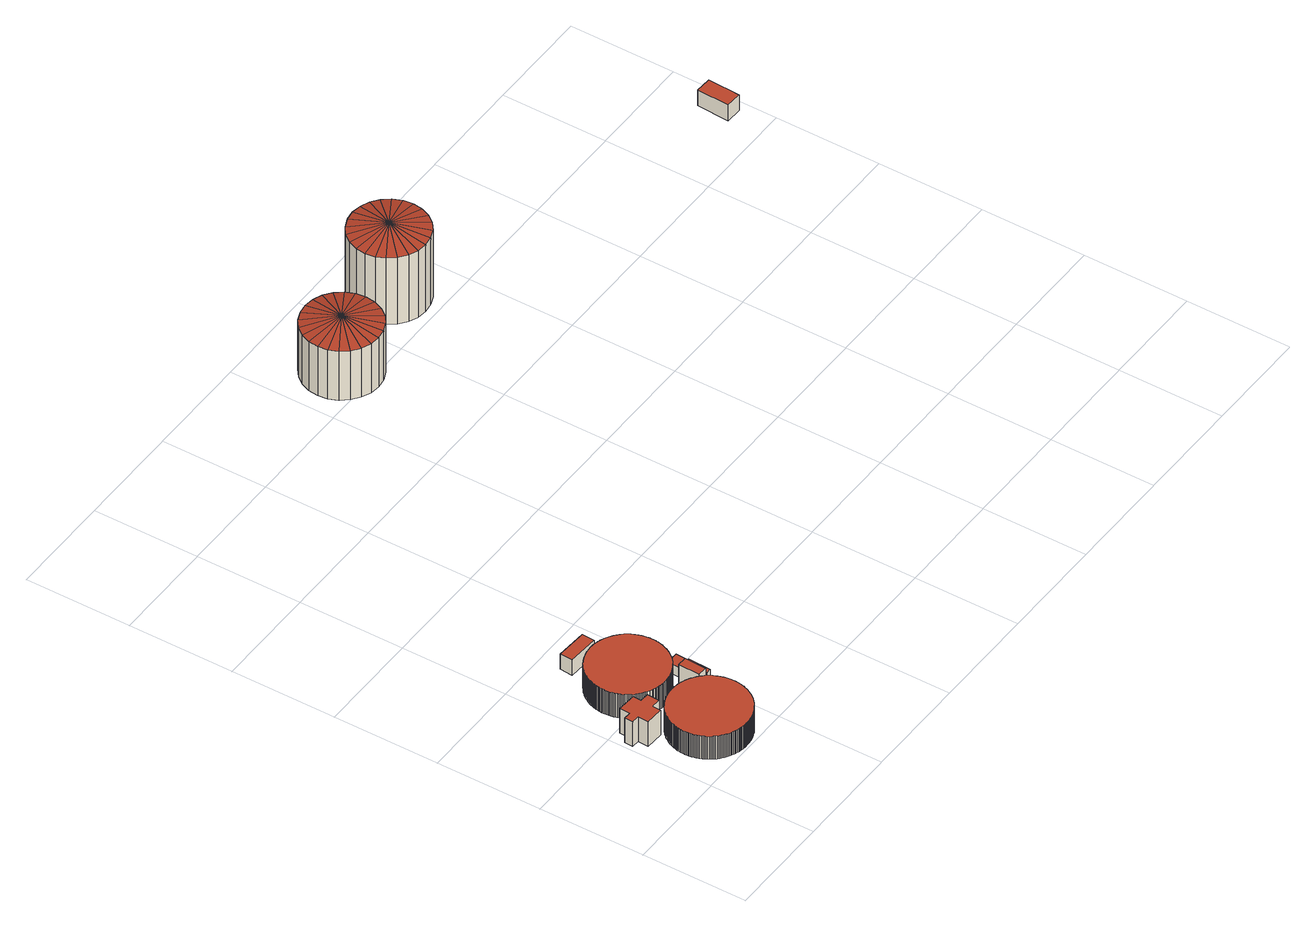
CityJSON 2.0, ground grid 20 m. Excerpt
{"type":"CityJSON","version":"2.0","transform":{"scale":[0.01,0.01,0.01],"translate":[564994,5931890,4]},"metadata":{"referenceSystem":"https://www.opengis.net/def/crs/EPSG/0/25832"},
"CityObjects":{
"building1":{"type":"Building","attributes":{"Grundfläche 2D":"26.367171","Grundhöhe NN":"5.639"},"geometry":[{"type":"Solid","lod":"3","boundaries":[[[[0,1,2,3,4,5,6,7,8,9,10,11]],[[12,13,4,3]],[[13,14,5,4]],[[14,15,6,5]],[[15,16,7,6]],[[16,17,8,7]],[[17,18,9,8]],[[18,19,10,9]],[[19,20,11,10]],[[20,21,0,11]],[[21,22,1,0]],[[22,23,2,1]],[[23,12,3,2]],[[18,17,16,15,14,13,12,23,22,21,20,19]]]],"semantics":{"surfaces":[{"type":"RoofSurface"},{"type":"WallSurface"},{"type":"GroundSurface"}],"values":[[0,1,1,1,1,1,1,1,1,1,1,1,1,2]]}}]},
"building2":{"type":"Building","attributes":{"Grundfläche 2D":"168.628638","Grundhöhe NN":"5.657"},"geometry":[{"type":"Solid","lod":"3","boundaries":[[[[24,25,26,27,28,29,30,31,32,33,34,35,36,37,38,39,40,41,42,43,44,45,46,47,48,49,50,51,52,53,54,55,56,57,58,59,60,61,62,63,64,65,66,67,68,69,70,71,72,73,74,75,76,77,78,79,80,81,82,83,84,85,86,87,88,89,90,91,92,93,94,95,96,97,98,99,100,101,102,103,104,105,106,107,108,109,110,111,112,113,114,115,116,117,118,119,120,121,122,123,124,125,126,127,128,129,130,131,132,133,134,135,136,137,138,139,140,141,142,143,144,145,146,147,148,149,150,151,152,153,154,155,156,157,158,159,160,161,162,163,164,165,166,167,168,169,170,171,172,173,174,175,176,177,178,179,180,181,182,183,184,185,186,187,188,189,190,191,192,193,194,195,196,197,198,199,200,201]],[[202,203,32,31]],[[203,204,33,32]],[[204,205,34,33]],[[205,206,35,34]],[[206,207,36,35]],[[207,208,37,36]],[[208,209,38,37]],[[209,210,39,38]],[[210,211,40,39]],[[211,212,41,40]],[[212,213,42,41]],[[213,214,43,42]],[[214,215,44,43]],[[216,202,31,30]],[[217,218,201,200]],[[218,219,24,201]],[[219,220,25,24]],[[220,221,26,25]],[[221,222,27,26]],[[222,223,28,27]],[[223,224,29,28]],[[224,216,30,29]],[[215,225,45,44]],[[225,226,46,45]],[[226,227,47,46]],[[227,228,48,47]],[[228,229,49,48]],[[229,230,50,49]],[[230,231,51,50]],[[231,232,52,51]],[[232,233,53,52]],[[233,234,54,53]],[[234,235,55,54]],[[235,236,56,55]],[[236,237,57,56]],[[237,238,58,57]],[[238,239,59,58]],[[239,240,60,59]],[[240,241,61,60]],[[241,242,62,61]],[[242,243,63,62]],[[243,244,64,63]],[[244,245,65,64]],[[245,246,66,65]],[[246,247,67,66]],[[247,248,68,67]],[[248,249,69,68]],[[249,250,70,69]],[[250,251,71,70]],[[251,252,72,71]],[[252,253,73,72]],[[253,254,74,73]],[[254,255,75,74]],[[255,256,76,75]],[[256,257,77,76]],[[257,258,78,77]],[[258,259,79,78]],[[259,260,80,79]],[[260,261,81,80]],[[261,262,82,81]],[[262,263,83,82]],[[263,264,84,83]],[[264,265,85,84]],[[265,266,86,85]],[[266,267,87,86]],[[267,268,88,87]],[[268,269,89,88]],[[269,270,90,89]],[[270,271,91,90]],[[271,272,92,91]],[[272,273,93,92]],[[273,274,94,93]],[[274,275,95,94]],[[275,276,96,95]],[[276,277,97,96]],[[277,278,98,97]],[[278,279,99,98]],[[279,280,100,99]],[[280,281,101,100]],[[281,282,102,101]],[[282,283,103,102]],[[283,284,104,103]],[[284,285,105,104]],[[285,286,106,105]],[[286,287,107,106]],[[287,288,108,107]],[[288,289,109,108]],[[289,290,110,109]],[[290,291,111,110]],[[291,292,112,111]],[[292,293,113,112]],[[293,294,114,113]],[[294,295,115,114]],[[295,296,116,115]],[[296,297,117,116]],[[297,298,118,117]],[[298,299,119,118]],[[299,300,120,119]],[[300,301,121,120]],[[301,302,122,121]],[[302,303,123,122]],[[303,304,124,123]],[[304,305,125,124]],[[305,306,126,125]],[[306,307,127,126]],[[307,308,128,127]],[[308,309,129,128]],[[309,310,130,129]],[[310,311,131,130]],[[311,312,132,131]],[[312,313,133,132]],[[313,314,134,133]],[[314,315,135,134]],[[315,316,136,135]],[[316,317,137,136]],[[317,318,138,137]],[[318,319,139,138]],[[319,320,140,139]],[[320,321,141,140]],[[321,322,142,141]],[[322,323,143,142]],[[323,324,144,143]],[[324,325,145,144]],[[325,326,146,145]],[[326,327,147,146]],[[327,328,148,147]],[[328,329,149,148]],[[329,330,150,149]],[[330,331,151,150]],[[331,332,152,151]],[[332,333,153,152]],[[333,334,154,153]],[[334,335,155,154]],[[335,336,156,155]],[[336,337,157,156]],[[337,338,158,157]],[[338,339,159,158]],[[339,340,160,159]],[[340,341,161,160]],[[341,342,162,161]],[[342,343,163,162]],[[343,344,164,163]],[[344,345,346,166,165,164]],[[346,347,167,166]],[[347,348,168,167]],[[348,349,169,168]],[[349,350,170,169]],[[350,351,171,170]],[[351,352,172,171]],[[352,353,173,172]],[[353,354,174,173]],[[354,355,175,174]],[[355,356,176,175]],[[356,357,177,176]],[[357,358,178,177]],[[358,359,179,178]],[[359,360,180,179]],[[360,361,181,180]],[[361,362,182,181]],[[362,363,183,182]],[[363,364,184,183]],[[364,365,185,184]],[[365,366,186,185]],[[366,367,187,186]],[[367,368,188,187]],[[368,369,189,188]],[[369,370,190,189]],[[370,371,191,190]],[[371,372,192,191]],[[372,373,193,192]],[[373,374,194,193]],[[374,375,195,194]],[[375,376,196,195]],[[376,377,197,196]],[[377,378,198,197]],[[378,379,199,198]],[[379,217,200,199]],[[375,374,373,372,371,370,369,368,367,366,365,364,363,362,361,360,359,358,357,356,355,354,353,352,351,350,349,348,347,346,345,344,343,342,341,340,339,338,337,336,335,334,333,332,331,330,329,328,327,326,325,324,323,322,321,320,319,318,317,316,315,314,313,312,311,310,309,308,307,306,305,304,303,302,301,300,299,298,297,296,295,294,293,292,291,290,289,288,287,286,285,284,283,282,281,280,279,278,277,276,275,274,273,272,271,270,269,268,267,266,265,264,263,262,261,260,259,258,257,256,255,254,253,252,251,250,249,248,247,246,245,244,243,242,241,240,239,238,237,236,235,234,233,232,231,230,229,228,227,226,225,215,214,213,212,211,210,209,208,207,206,205,204,203,202,216,224,223,222,221,220,219,218,217,379,378,377,376]]]],"semantics":{"surfaces":[{"type":"RoofSurface"},{"type":"WallSurface"},{"type":"GroundSurface"}],"values":[[0,1,1,1,1,1,1,1,1,1,1,1,1,1,1,1,1,1,1,1,1,1,1,1,1,1,1,1,1,1,1,1,1,1,1,1,1,1,1,1,1,1,1,1,1,1,1,1,1,1,1,1,1,1,1,1,1,1,1,1,1,1,1,1,1,1,1,1,1,1,1,1,1,1,1,1,1,1,1,1,1,1,1,1,1,1,1,1,1,1,1,1,1,1,1,1,1,1,1,1,1,1,1,1,1,1,1,1,1,1,1,1,1,1,1,1,1,1,1,1,1,1,1,1,1,1,1,1,1,1,1,1,1,1,1,1,1,1,1,1,1,1,1,1,1,1,1,1,1,1,1,1,1,1,1,1,1,1,1,1,1,1,1,1,1,1,1,1,1,1,1,1,1,1,1,1,1,1,2]]}}]},
"building3":{"type":"Building","attributes":{"Grundfläche 2D":"166.991068","Grundhöhe NN":"5.639"},"geometry":[{"type":"Solid","lod":"3","boundaries":[[[[380,381,382,383,384,385,386,387,388,389,390,391,392,393,394,395,396,397,398,399,400,401,402,403,404,405,406,407,408,409,410,411,412,413,414,415,416,417,418,419,420,421,422,423,424,425,426,427,428,429,430,431,432,433,434,435,436,437,438,439,440,441,442,443,444,445,446,447,448,449,450,451,452,453,454,455,456,457,458,459,460,461,462,463,464,465,466,467,468,469,470,471,472,473,474,475,476,477,478,479,480,481,482,483,484,485,486,487,488,489,490,491,492,493,494,495,496,497,498,499,500,501,502,503,504,505,506,507,508,509,510,511,512,513,514,515,516,517,518,519,520,521,522,523,524,525,526,527,528,529,530,531,532,533,534,535,536,537,538,539,540,541,542,543,544,545,546,547,548,549,550,551,552,553,554]],[[389,388,555,556]],[[390,389,556,557]],[[391,390,557,558]],[[392,391,558,559]],[[393,392,559,560]],[[394,393,560,561]],[[395,394,561,562]],[[396,395,562,563]],[[397,396,563,564]],[[398,397,564,565]],[[399,398,565,566]],[[400,399,566,567]],[[401,400,567,568]],[[402,401,568,569]],[[388,387,570,555]],[[383,382,571,572]],[[384,383,572,573]],[[385,384,573,574]],[[386,385,574,575]],[[387,386,575,570]],[[403,402,569,576]],[[404,403,576,577]],[[405,404,577,578]],[[406,405,578,579]],[[407,406,579,580]],[[408,407,580,581]],[[409,408,581,582]],[[410,409,582,583]],[[411,410,583,584]],[[412,411,584,585]],[[413,412,585,586]],[[414,413,586,587]],[[415,414,587,588]],[[416,415,588,589]],[[417,416,589,590]],[[418,417,590,591]],[[419,418,591,592]],[[420,419,592,593]],[[421,420,593,594]],[[422,421,594,595]],[[423,422,595,596]],[[424,423,596,597]],[[425,424,597,598]],[[426,425,598,599]],[[427,426,599,600]],[[428,427,600,601]],[[429,428,601,602]],[[430,429,602,603]],[[431,430,603,604]],[[432,431,604,605]],[[433,432,605,606]],[[434,433,606,607]],[[435,434,607,608]],[[436,435,608,609]],[[437,436,609,610]],[[438,437,610,611]],[[439,438,611,612]],[[440,439,612,613]],[[441,440,613,614]],[[442,441,614,615]],[[443,442,615,616]],[[444,443,616,617]],[[445,444,617,618]],[[446,445,618,619]],[[447,446,619,620]],[[448,447,620,621]],[[449,448,621,622]],[[450,449,622,623]],[[451,450,623,624]],[[452,451,624,625]],[[453,452,625,626]],[[454,453,626,627]],[[455,454,627,628]],[[456,455,628,629]],[[457,456,629,630]],[[458,457,630,631]],[[459,458,631,632]],[[460,459,632,633]],[[461,460,633,634]],[[462,461,634,635]],[[463,462,635,636]],[[464,463,636,637]],[[465,464,637,638]],[[466,465,638,639]],[[467,466,639,640]],[[468,467,640,641]],[[469,468,641,642]],[[470,469,642,643]],[[471,470,643,644]],[[472,471,644,645]],[[473,472,645,646]],[[474,473,646,647]],[[475,474,647,648]],[[476,475,648,649]],[[477,476,649,650]],[[478,477,650,651]],[[479,478,651,652]],[[480,479,652,653]],[[481,480,653,654]],[[482,481,654,655]],[[483,482,655,656]],[[484,483,656,657]],[[485,484,657,658]],[[486,485,658,659]],[[487,486,659,660]],[[488,487,660,661]],[[489,488,661,662]],[[490,489,662,663]],[[491,490,663,664]],[[492,491,664,665]],[[493,492,665,666]],[[494,493,666,667]],[[495,494,667,668]],[[496,495,668,669]],[[497,496,669,670]],[[498,497,670,671]],[[499,498,671,672]],[[500,499,672,673]],[[501,500,673,674]],[[502,501,674,675]],[[503,502,675,676]],[[504,503,676,677]],[[505,504,677,678]],[[506,505,678,679]],[[507,506,679,680]],[[508,507,680,681]],[[509,508,681,682]],[[510,509,682,683]],[[511,510,683,684]],[[512,511,684,685]],[[513,512,685,686]],[[514,513,686,687]],[[515,514,687,688]],[[516,515,688,689]],[[517,516,689,690]],[[518,517,690,691]],[[519,518,691,692]],[[520,519,692,693]],[[521,520,693,694]],[[522,521,694,695]],[[523,522,695,696]],[[524,523,696,697]],[[525,524,697,698]],[[526,525,698,699]],[[527,526,699,700]],[[528,527,700,701]],[[529,528,701,702]],[[530,529,702,703]],[[531,530,703,704]],[[532,531,704,705]],[[533,532,705,706]],[[534,533,706,707]],[[535,534,707,708]],[[536,535,708,709]],[[537,536,709,710]],[[538,537,710,711]],[[539,538,711,712]],[[540,539,712,713]],[[541,540,713,714]],[[542,541,714,715]],[[543,542,715,716]],[[544,543,716,717]],[[545,544,717,718]],[[546,545,718,719]],[[547,546,719,720]],[[548,547,720,721]],[[549,548,721,722]],[[550,549,722,723]],[[724,552,551,550,723,725]],[[726,554,553,552,724,727]],[[728,381,380,554,726,729]],[[382,381,728,571]],[[720,719,718,717,716,715,714,713,712,711,710,709,708,707,706,705,704,703,702,701,700,699,698,697,696,695,694,693,692,691,690,689,688,687,686,685,684,683,682,681,680,679,678,677,676,675,674,673,672,671,670,669,668,667,666,665,664,663,662,661,660,659,658,657,656,655,654,653,652,651,650,649,648,647,646,645,644,643,642,641,640,639,638,637,636,635,634,633,632,631,630,629,628,627,626,625,624,623,622,621,620,619,618,617,616,615,614,613,612,611,610,609,608,607,606,605,604,603,602,601,600,599,598,597,596,595,594,593,592,591,590,589,588,587,586,585,584,583,582,581,580,579,578,577,576,569,568,567,566,565,564,563,562,561,560,559,558,557,556,555,570,575,574,573,572,571,728,729,726,727,724,725,723,722,721]]]],"semantics":{"surfaces":[{"type":"RoofSurface"},{"type":"WallSurface"},{"type":"GroundSurface"}],"values":[[0,1,1,1,1,1,1,1,1,1,1,1,1,1,1,1,1,1,1,1,1,1,1,1,1,1,1,1,1,1,1,1,1,1,1,1,1,1,1,1,1,1,1,1,1,1,1,1,1,1,1,1,1,1,1,1,1,1,1,1,1,1,1,1,1,1,1,1,1,1,1,1,1,1,1,1,1,1,1,1,1,1,1,1,1,1,1,1,1,1,1,1,1,1,1,1,1,1,1,1,1,1,1,1,1,1,1,1,1,1,1,1,1,1,1,1,1,1,1,1,1,1,1,1,1,1,1,1,1,1,1,1,1,1,1,1,1,1,1,1,1,1,1,1,1,1,1,1,1,1,1,1,1,1,1,1,1,1,1,1,1,1,1,1,1,1,1,1,1,1,1,1,1,2]]}}]},
"building4":{"type":"Building","attributes":{"Grundfläche 2D":"14.542173","Grundhöhe NN":"5.613"},"geometry":[{"type":"Solid","lod":"3","boundaries":[[[[730,731,732,733]],[[734,735,733,732]],[[735,736,730,733]],[[736,737,731,730]],[[737,734,732,731]],[[737,736,735,734]]]],"semantics":{"surfaces":[{"type":"RoofSurface"},{"type":"WallSurface"},{"type":"GroundSurface"}],"values":[[0,1,1,1,1,2]]}}]},
"building5":{"type":"Building","attributes":{"Grundfläche 2D":"11.399407","Grundhöhe NN":"5.727"},"geometry":[{"type":"Solid","lod":"3","boundaries":[[[[738,739,740,741]],[[742,743,744,745,746]],[[741,740,747,748]],[[741,748,749,743,738]],[[738,743,742,739]],[[739,742,750,747,740]],[[743,749,751,744]],[[745,744,751,752]],[[746,745,752,753]],[[742,746,753,750]],[[750,753,752,751,749,748,747]]]],"semantics":{"surfaces":[{"type":"RoofSurface"},{"type":"WallSurface"},{"type":"GroundSurface"}],"values":[[0,0,1,1,1,1,1,1,1,1,2]]}}]},
"building6":{"type":"Building","attributes":{"Grundfläche 2D":"5.760520","Grundhöhe NN":"5.639"},"geometry":[{"type":"Solid","lod":"3","boundaries":[[[[754,755,756,757]],[[758,759,757,756]],[[759,760,754,757]],[[760,761,755,754]],[[761,758,756,755]],[[761,760,759,758]]]],"semantics":{"surfaces":[{"type":"RoofSurface"},{"type":"WallSurface"},{"type":"GroundSurface"}],"values":[[0,1,1,1,1,2]]}}]},
"building7":{"type":"Building","attributes":{"Grundfläche 2D":"159.016887","Grundhöhe NN":"4.942"},"geometry":[{"type":"Solid","lod":"3","boundaries":[[[[762,763,764]],[[762,765,763]],[[762,764,766]],[[762,766,767]],[[762,767,768]],[[762,768,769]],[[762,769,770]],[[762,770,771]],[[762,771,772]],[[762,772,773]],[[762,773,774]],[[762,774,775]],[[762,775,776]],[[762,776,777]],[[762,777,778]],[[762,778,779]],[[762,779,780]],[[762,780,781]],[[762,781,782]],[[762,782,783]],[[762,783,784]],[[762,784,785]],[[762,785,786]],[[762,786,765]],[[787,788,764,763]],[[788,789,766,764]],[[790,787,763,765]],[[791,790,765,786]],[[789,792,767,766]],[[792,793,768,767]],[[793,794,769,768]],[[794,795,770,769]],[[795,796,771,770]],[[796,797,772,771]],[[797,798,773,772]],[[798,799,774,773]],[[799,800,775,774]],[[800,801,776,775]],[[801,802,777,776]],[[802,803,778,777]],[[803,804,779,778]],[[804,805,780,779]],[[805,806,781,780]],[[806,807,782,781]],[[807,808,783,782]],[[808,809,784,783]],[[809,810,785,784]],[[810,791,786,785]],[[808,807,806,805,804,803,802,801,800,799,798,797,796,795,794,793,792,789,788,787,790,791,810,809]]]],"semantics":{"surfaces":[{"type":"RoofSurface"},{"type":"WallSurface"},{"type":"GroundSurface"}],"values":[[0,0,0,0,0,0,0,0,0,0,0,0,0,0,0,0,0,0,0,0,0,0,0,0,1,1,1,1,1,1,1,1,1,1,1,1,1,1,1,1,1,1,1,1,1,1,1,1,2]]}}]},
"building8":{"type":"Building","attributes":{"Grundfläche 2D":"159.019959","Grundhöhe NN":"5.618"},"geometry":[{"type":"Solid","lod":"3","boundaries":[[[[811,812,813]],[[811,814,812]],[[811,813,815]],[[811,815,816]],[[811,816,817]],[[811,817,818]],[[811,818,819]],[[811,819,820]],[[811,820,821]],[[811,821,822]],[[811,822,823]],[[811,823,824]],[[811,824,825]],[[811,825,826]],[[811,826,827]],[[811,827,828]],[[811,828,829]],[[811,829,830]],[[811,830,831]],[[811,831,832]],[[811,832,833]],[[811,833,834]],[[811,834,835]],[[811,835,814]],[[836,837,813,812]],[[837,838,815,813]],[[839,836,812,814]],[[838,840,816,815]],[[840,841,817,816]],[[841,842,818,817]],[[842,843,819,818]],[[843,844,820,819]],[[844,845,821,820]],[[845,846,822,821]],[[846,847,823,822]],[[847,848,824,823]],[[848,849,825,824]],[[849,850,826,825]],[[850,851,827,826]],[[851,852,828,827]],[[852,853,829,828]],[[853,854,830,829]],[[854,855,831,830]],[[855,856,832,831]],[[856,857,833,832]],[[857,858,834,833]],[[858,859,835,834]],[[859,839,814,835]],[[853,852,851,850,849,848,847,846,845,844,843,842,841,840,838,837,836,839,859,858,857,856,855,854]]]],"semantics":{"surfaces":[{"type":"RoofSurface"},{"type":"WallSurface"},{"type":"GroundSurface"}],"values":[[0,0,0,0,0,0,0,0,0,0,0,0,0,0,0,0,0,0,0,0,0,0,0,0,1,1,1,1,1,1,1,1,1,1,1,1,1,1,1,1,1,1,1,1,1,1,1,1,2]]}}]},
"building9":{"type":"Building","attributes":{"Grundfläche 2D":"18.502610","Grundhöhe NN":"5.322"},"geometry":[{"type":"Solid","lod":"3","boundaries":[[[[860,861,862,863]],[[864,865,863,862]],[[865,866,860,863]],[[866,867,861,860]],[[867,864,862,861]],[[867,866,865,864]]]],"semantics":{"surfaces":[{"type":"RoofSurface"},{"type":"WallSurface"},{"type":"GroundSurface"}],"values":[[0,1,1,1,1,2]]}}]}
},
"vertices":[
[716,1705,697],[543,1715,697],[553,1872,697],[191,1894,697],[179,1695,697],[40,1703,697],[31,1540,697],[185,1531,697],[174,1333,697],[520,1313,697],[530,1479,697],[702,1469,697],[191,1894,164],[179,1695,164],[40,1703,164],[31,1540,164],[185,1531,164],[174,1333,164],[520,1313,164],[530,1479,164],[702,1469,164],[716,1705,164],[543,1715,164],[553,1872,164],
[374,959,667],[367,934,667],[360,909,667],[354,883,667],[349,858,667],[346,832,667],[343,806,667],[341,780,667],[340,754,667],[339,728,667],[340,702,667],[342,676,667],[344,650,667],[348,625,667],[352,599,667],[358,574,667],[364,548,667],[371,523,667],[379,499,667],[388,474,667],[397,450,667],[408,426,667],[420,403,667],[432,380,667],[445,357,667],[459,335,667],[473,314,667],[489,293,667],[505,272,667],[522,253,667],[539,233,667],[557,215,667],[576,197,667],[596,179,667],[616,163,667],[636,147,667],[657,132,667],[679,118,667],[701,104,667],[724,91,667],[747,79,667],[771,68,667],[794,58,667],[819,49,667],[843,40,667],[868,32,667],[893,25,667],[919,20,667],[944,15,667],[970,11,667],[996,7,667],[1022,5,667],[1048,4,667],[1060,4,667],[1086,4,667],[1112,4,667],[1139,6,667],[1164,9,667],[1190,13,667],[1216,18,667],[1241,23,667],[1266,29,667],[1291,37,667],[1316,45,667],[1340,54,667],[1364,64,667],[1388,75,667],[1411,87,667],[1434,99,667],[1456,112,667],[1478,126,667],[1500,141,667],[1520,157,667],[1541,173,667],[1561,190,667],[1580,208,667],[1598,226,667],[1616,245,667],[1633,264,667],[1649,285,667],[1665,305,667],[1680,327,667],[1694,349,667],[1707,371,667],[1720,394,667],[1732,417,667],[1743,440,667],[1753,464,667],[1762,489,667],[1770,513,667],[1778,538,667],[1784,563,667],[1790,589,667],[1795,614,667],[1798,640,667],[1801,666,667],[1804,692,667],[1805,718,667],[1805,744,667],[1804,770,667],[1802,796,667],[1800,822,667],[1796,848,667],[1792,873,667],[1786,899,667],[1780,924,667],[1773,949,667],[1765,974,667],[1756,998,667],[1747,1022,667],[1736,1046,667],[1724,1069,667],[1712,1092,667],[1699,1115,667],[1685,1137,667],[1671,1158,667],[1655,1179,667],[1639,1200,667],[1622,1220,667],[1605,1239,667],[1587,1258,667],[1568,1275,667],[1548,1293,667],[1529,1309,667],[1508,1325,667],[1487,1340,667],[1465,1355,667],[1443,1368,667],[1420,1381,667],[1397,1393,667],[1374,1404,667],[1350,1414,667],[1325,1424,667],[1301,1432,667],[1276,1440,667],[1251,1447,667],[1226,1453,667],[1200,1458,667],[1174,1462,667],[1149,1465,667],[1123,1467,667],[1096,1468,667],[1084,1469,667],[1058,1469,667],[1032,1468,667],[1006,1466,667],[980,1463,667],[954,1459,667],[929,1455,667],[903,1449,667],[878,1443,667],[853,1435,667],[828,1427,667],[804,1418,667],[780,1408,667],[756,1397,667],[733,1386,667],[710,1373,667],[688,1360,667],[666,1346,667],[644,1331,667],[624,1316,667],[603,1299,667],[583,1282,667],[564,1265,667],[546,1246,667],[528,1228,667],[511,1208,667],[495,1188,667],[479,1167,667],[464,1146,667],[450,1124,667],[437,1101,667],[424,1079,667],[412,1055,667],[402,1032,667],[392,1008,667],[382,983,667],[341,780,166],[340,754,166],[339,728,166],[340,702,166],[342,676,166],[344,650,166],[348,625,166],[352,599,166],[358,574,166],[364,548,166],[371,523,166],[379,499,166],[388,474,166],[397,450,166],[343,806,166],[392,1008,166],[382,983,166],[374,959,166],[367,934,166],[360,909,166],[354,883,166],[349,858,166],[346,832,166],[408,426,166],[420,403,166],[432,380,166],[445,357,166],[459,335,166],[473,314,166],[489,293,166],[505,272,166],[522,253,166],[539,233,166],[557,215,166],[576,197,166],[596,179,166],[616,163,166],[636,147,166],[657,132,166],[679,118,166],[701,104,166],[724,91,166],[747,79,166],[771,68,166],[794,58,166],[819,49,166],[843,40,166],[868,32,166],[893,25,166],[919,20,166],[944,15,166],[970,11,166],[996,7,166],[1022,5,166],[1048,4,166],[1060,4,166],[1086,4,166],[1112,4,166],[1139,6,166],[1164,9,166],[1190,13,166],[1216,18,166],[1241,23,166],[1266,29,166],[1291,37,166],[1316,45,166],[1340,54,166],[1364,64,166],[1388,75,166],[1411,87,166],[1434,99,166],[1456,112,166],[1478,126,166],[1500,141,166],[1520,157,166],[1541,173,166],[1561,190,166],[1580,208,166],[1598,226,166],[1616,245,166],[1633,264,166],[1649,285,166],[1665,305,166],[1680,327,166],[1694,349,166],[1707,371,166],[1720,394,166],[1732,417,166],[1743,440,166],[1753,464,166],[1762,489,166],[1770,513,166],[1778,538,166],[1784,563,166],[1790,589,166],[1795,614,166],[1798,640,166],[1801,666,166],[1804,692,166],[1805,718,166],[1805,744,166],[1804,770,166],[1802,796,166],[1800,822,166],[1796,848,166],[1792,873,166],[1786,899,166],[1780,924,166],[1773,949,166],[1765,974,166],[1756,998,166],[1747,1022,166],[1736,1046,166],[1724,1069,166],[1712,1092,166],[1699,1115,166],[1685,1137,166],[1671,1158,166],[1655,1179,166],[1639,1200,166],[1622,1220,166],[1605,1239,166],[1587,1258,166],[1568,1275,166],[1548,1293,166],[1529,1309,166],[1508,1325,166],[1487,1340,166],[1465,1355,166],[1443,1368,166],[1420,1381,166],[1397,1393,166],[1374,1404,166],[1350,1414,166],[1325,1424,166],[1301,1432,166],[1276,1440,166],[1251,1447,166],[1226,1453,166],[1200,1458,166],[1174,1462,166],[1149,1465,166],[1123,1467,166],[1096,1468,166],[1084,1469,166],[1058,1469,166],[1032,1468,166],[1006,1466,166],[980,1463,166],[954,1459,166],[929,1455,166],[903,1449,166],[878,1443,166],[853,1435,166],[828,1427,166],[804,1418,166],[780,1408,166],[756,1397,166],[733,1386,166],[710,1373,166],[688,1360,166],[666,1346,166],[644,1331,166],[624,1316,166],[603,1299,166],[583,1282,166],[564,1265,166],[546,1246,166],[528,1228,166],[511,1208,166],[495,1188,166],[479,1167,166],[464,1146,166],[450,1124,166],[437,1101,166],[424,1079,166],[412,1055,166],[402,1032,166],
[846,1721,686],[870,1709,686],[894,1699,686],[919,1690,686],[943,1682,686],[968,1674,686],[994,1667,686],[1019,1662,686],[1044,1657,686],[1070,1653,686],[1095,1650,686],[1139,1647,686],[1178,1647,686],[1203,1648,686],[1229,1650,686],[1255,1654,686],[1281,1658,686],[1306,1663,686],[1332,1668,686],[1357,1675,686],[1382,1683,686],[1406,1691,686],[1431,1701,686],[1455,1711,686],[1478,1722,686],[1501,1734,686],[1524,1747,686],[1546,1761,686],[1568,1775,686],[1589,1790,686],[1610,1806,686],[1630,1822,686],[1650,1840,686],[1669,1858,686],[1687,1876,686],[1704,1895,686],[1721,1915,686],[1737,1936,686],[1753,1957,686],[1767,1978,686],[1781,2000,686],[1794,2023,686],[1807,2046,686],[1818,2069,686],[1829,2093,686],[1839,2117,686],[1847,2142,686],[1856,2166,686],[1863,2191,686],[1869,2217,686],[1874,2242,686],[1879,2268,686],[1882,2294,686],[1885,2320,686],[1887,2346,686],[1887,2371,686],[1887,2398,686],[1886,2424,686],[1884,2450,686],[1881,2475,686],[1877,2501,686],[1873,2527,686],[1867,2552,686],[1860,2578,686],[1853,2603,686],[1845,2627,686],[1836,2651,686],[1826,2675,686],[1815,2699,686],[1803,2722,686],[1790,2745,686],[1777,2768,686],[1763,2789,686],[1748,2811,686],[1732,2832,686],[1716,2852,686],[1699,2872,686],[1681,2891,686],[1663,2909,686],[1644,2927,686],[1624,2944,686],[1604,2960,686],[1583,2976,686],[1561,2991,686],[1539,3005,686],[1517,3018,686],[1494,3030,686],[1471,3042,686],[1447,3053,686],[1423,3063,686],[1399,3072,686],[1374,3080,686],[1349,3088,686],[1324,3094,686],[1298,3100,686],[1273,3105,686],[1247,3108,686],[1221,3111,686],[1188,3113,686],[1149,3114,686],[1124,3112,686],[1097,3110,686],[1072,3107,686],[1046,3104,686],[1020,3099,686],[995,3093,686],[970,3086,686],[945,3079,686],[920,3071,686],[896,3061,686],[872,3051,686],[848,3040,686],[825,3029,686],[802,3016,686],[780,3003,686],[758,2988,686],[737,2973,686],[716,2958,686],[695,2941,686],[676,2924,686],[657,2906,686],[639,2888,686],[621,2869,686],[604,2849,686],[588,2829,686],[572,2808,686],[557,2786,686],[543,2764,686],[530,2742,686],[517,2719,686],[506,2696,686],[495,2672,686],[485,2648,686],[476,2624,686],[468,2599,686],[460,2574,686],[454,2549,686],[448,2523,686],[444,2497,686],[440,2472,686],[437,2446,686],[436,2420,686],[435,2394,686],[435,2368,686],[435,2342,686],[437,2316,686],[440,2290,686],[444,2264,686],[448,2238,686],[454,2213,686],[460,2188,686],[467,2163,686],[476,2138,686],[485,2113,686],[494,2089,686],[505,2066,686],[517,2042,686],[529,2020,686],[542,1997,686],[556,1975,686],[571,1954,686],[587,1933,686],[603,1912,686],[620,1892,686],[638,1873,686],[656,1855,686],[675,1837,686],[694,1820,686],[715,1803,686],[735,1788,686],[757,1773,686],[766,1766,686],[778,1758,686],[802,1744,686],[823,1731,686],[1044,1657,164],[1070,1653,164],[1095,1650,164],[1139,1647,164],[1178,1647,164],[1203,1648,164],[1229,1650,164],[1255,1654,164],[1281,1658,164],[1306,1663,164],[1332,1668,164],[1357,1675,164],[1382,1683,164],[1406,1691,164],[1431,1701,164],[1019,1662,164],[894,1699,164],[919,1690,164],[943,1682,164],[968,1674,164],[994,1667,164],[1455,1711,164],[1478,1722,164],[1501,1734,164],[1524,1747,164],[1546,1761,164],[1568,1775,164],[1589,1790,164],[1610,1806,164],[1630,1822,164],[1650,1840,164],[1669,1858,164],[1687,1876,164],[1704,1895,164],[1721,1915,164],[1737,1936,164],[1753,1957,164],[1767,1978,164],[1781,2000,164],[1794,2023,164],[1807,2046,164],[1818,2069,164],[1829,2093,164],[1839,2117,164],[1847,2142,164],[1856,2166,164],[1863,2191,164],[1869,2217,164],[1874,2242,164],[1879,2268,164],[1882,2294,164],[1885,2320,164],[1887,2346,164],[1887,2371,164],[1887,2398,164],[1886,2424,164],[1884,2450,164],[1881,2475,164],[1877,2501,164],[1873,2527,164],[1867,2552,164],[1860,2578,164],[1853,2603,164],[1845,2627,164],[1836,2651,164],[1826,2675,164],[1815,2699,164],[1803,2722,164],[1790,2745,164],[1777,2768,164],[1763,2789,164],[1748,2811,164],[1732,2832,164],[1716,2852,164],[1699,2872,164],[1681,2891,164],[1663,2909,164],[1644,2927,164],[1624,2944,164],[1604,2960,164],[1583,2976,164],[1561,2991,164],[1539,3005,164],[1517,3018,164],[1494,3030,164],[1471,3042,164],[1447,3053,164],[1423,3063,164],[1399,3072,164],[1374,3080,164],[1349,3088,164],[1324,3094,164],[1298,3100,164],[1273,3105,164],[1247,3108,164],[1221,3111,164],[1188,3113,164],[1149,3114,164],[1124,3112,164],[1097,3110,164],[1072,3107,164],[1046,3104,164],[1020,3099,164],[995,3093,164],[970,3086,164],[945,3079,164],[920,3071,164],[896,3061,164],[872,3051,164],[848,3040,164],[825,3029,164],[802,3016,164],[780,3003,164],[758,2988,164],[737,2973,164],[716,2958,164],[695,2941,164],[676,2924,164],[657,2906,164],[639,2888,164],[621,2869,164],[604,2849,164],[588,2829,164],[572,2808,164],[557,2786,164],[543,2764,164],[530,2742,164],[517,2719,164],[506,2696,164],[495,2672,164],[485,2648,164],[476,2624,164],[468,2599,164],[460,2574,164],[454,2549,164],[448,2523,164],[444,2497,164],[440,2472,164],[437,2446,164],[436,2420,164],[435,2394,164],[435,2368,164],[435,2342,164],[437,2316,164],[440,2290,164],[444,2264,164],[448,2238,164],[454,2213,164],[460,2188,164],[467,2163,164],[476,2138,164],[485,2113,164],[494,2089,164],[505,2066,164],[517,2042,164],[529,2020,164],[542,1997,164],[556,1975,164],[571,1954,164],[587,1933,164],[603,1912,164],[620,1892,164],[638,1873,164],[656,1855,164],[675,1837,164],[694,1820,164],[715,1803,164],[735,1788,164],[757,1773,164],[778,1758,164],[766,1766,164],[823,1731,164],[802,1744,164],[870,1709,164],[846,1721,164],
[1516,3267,494],[1531,3510,494],[937,3548,494],[921,3304,494],[937,3548,161],[921,3304,161],[1516,3267,161],[1531,3510,161],
[1848,1322,603],[1869,1733,603],[1691,1742,603],[1670,1331,603],[1869,1733,528],[1848,1322,528],[1846,1292,528],[1938,1288,528],[1961,1729,528],[1691,1742,173],[1670,1331,173],[1848,1322,173],[1869,1733,173],[1846,1292,173],[1938,1288,173],[1961,1729,173],
[2087,2055,371],[1851,2067,371],[1838,1824,371],[2074,1812,371],[1838,1824,164],[2074,1812,164],[2087,2055,164],[1851,2067,164],
[5036,10517,1307],[4530,10011,1168],[4678,9898,1168],[4416,10160,1168],[4851,9826,1168],[5036,9802,1168],[5221,9826,1168],[5394,9898,1168],[5542,10011,1168],[5656,10159,1168],[5727,10332,1168],[5752,10517,1168],[5727,10703,1168],[5656,10875,1168],[5542,11023,1168],[5394,11137,1168],[5221,11208,1168],[5036,11233,1168],[4851,11208,1168],[4678,11137,1168],[4530,11023,1168],[4416,10875,1168],[4345,10703,1168],[4320,10517,1168],[4345,10332,1168],[4530,10011,94],[4678,9898,94],[4851,9826,94],[4416,10160,94],[4345,10332,94],[5036,9802,94],[5221,9826,94],[5394,9898,94],[5542,10011,94],[5656,10159,94],[5727,10332,94],[5752,10517,94],[5727,10703,94],[5656,10875,94],[5542,11023,94],[5394,11137,94],[5221,11208,94],[5036,11233,94],[4851,11208,94],[4678,11137,94],[4530,11023,94],[4416,10875,94],[4345,10703,94],[4320,10517,94],
[6916,10841,1761],[6410,10335,1622],[6558,10221,1622],[6296,10483,1622],[6730,10150,1622],[6916,10125,1622],[7101,10150,1622],[7273,10221,1622],[7421,10335,1622],[7535,10483,1622],[7607,10656,1622],[7631,10841,1622],[7607,11026,1622],[7535,11199,1622],[7421,11347,1622],[7273,11461,1622],[7101,11532,1622],[6915,11557,1622],[6730,11532,1622],[6558,11461,1622],[6409,11347,1622],[6296,11199,1622],[6224,11026,1622],[6200,10841,1622],[6224,10656,1622],[6410,10335,162],[6558,10221,162],[6730,10150,162],[6296,10483,162],[6916,10125,162],[7101,10150,162],[7273,10221,162],[7421,10335,162],[7535,10483,162],[7607,10656,162],[7631,10841,162],[7607,11026,162],[7535,11199,162],[7421,11347,162],[7273,11461,162],[7101,11532,162],[6915,11557,162],[6730,11532,162],[6558,11461,162],[6409,11347,162],[6296,11199,162],[6224,11026,162],[6200,10841,162],[6224,10656,162],
[13817,9186,478],[13516,9203,478],[13480,8592,478],[13782,8575,478],[13480,8592,132],[13782,8575,132],[13817,9186,132],[13516,9203,132]
]}
